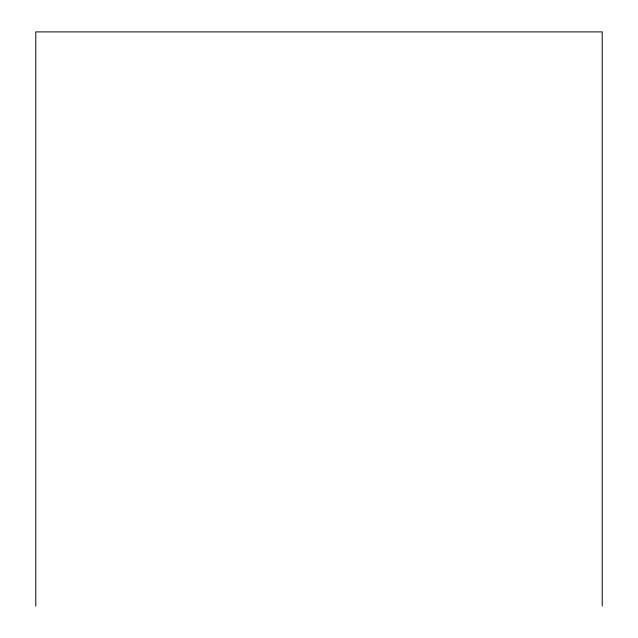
<?xml version="1.0" encoding="UTF-8"?>
<svg xmlns="http://www.w3.org/2000/svg" width="638" height="638" viewBox="0 0 638 638"><rect width="100%" height="100%" fill="white"/><g stroke="black" fill="none" stroke-linecap="round" stroke-linejoin="round"><path stroke-width="0.96" d="M602.216 606.1L602.216 31.9L35.784 31.9L35.784 606.1"/></g></svg>
